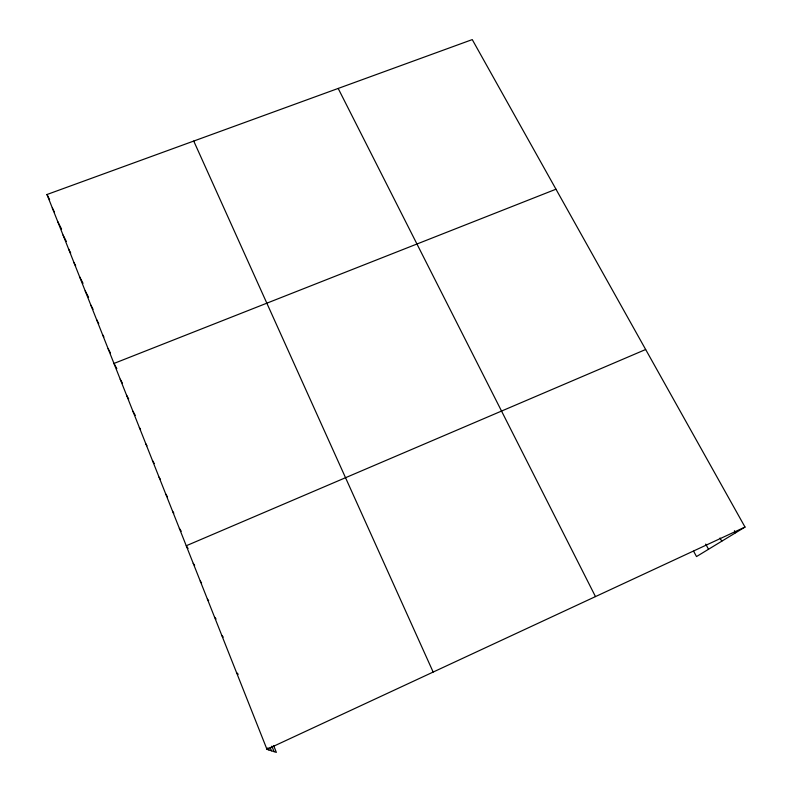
<?xml version="1.0" encoding="UTF-8"?>
<svg xmlns="http://www.w3.org/2000/svg" width="792" height="792" viewBox="0 0 792 792"><rect width="100%" height="100%" fill="white"/><g stroke="black" fill="none" stroke-linecap="round" stroke-linejoin="round"><path stroke-width="1.19" d="M273.656 745.599L276.368 752.4L266.963 749.331L46.985 194.515L472.26 39.6L745.015 527.066L696.514 556.568L693.604 551.192M266.963 749.331L745.015 527.066M645.658 349.5L186.249 545.757L188.08 548.47M555.974 189.209L113.969 363.449L116.81 368.597M236.541 672.616L238.253 674.269M221.81 635.441L223.255 637.114M214.553 617.136L216.077 619.027M207.365 599.019L208.652 600.702M200.257 581.081L201.604 582.932M193.218 563.33L194.624 565.339M179.348 528.363L181.259 531.264M172.517 511.127L173.834 513.196M165.756 494.079L167.508 496.881M159.063 477.19L160.271 479.16M152.43 460.459L154.301 463.577M145.867 443.896L146.985 445.807M139.362 427.502L140.521 429.492M132.917 411.256L135.293 415.404M126.542 395.168L128.71 399M120.226 379.229L122.443 383.209M734.432 530.729L735.58 532.798M720.007 537.996L721.769 541.203M108.108 348.678L110.434 352.925M705.702 544.094L708.523 549.262M102.841 335.026L103.91 336.996M96.555 319.532L98.733 323.582M90.852 305.158L93.07 309.316M85.199 290.902L88.585 297.297M79.596 276.774L83.041 283.328M74.042 262.766L75.636 265.815M68.538 248.876L70.696 253.044M63.083 235.115L66.37 241.491M57.667 221.463L61.568 229.066M52.302 207.93L54.371 211.999M338.184 88.437L595.475 596.594M46.985 194.515L49.609 199.693M193.733 141.055L433.155 672.052M271.864 746.143L274.052 751.648M270.131 747.381L271.488 750.806M267.914 747.697L268.805 749.925"/></g></svg>
